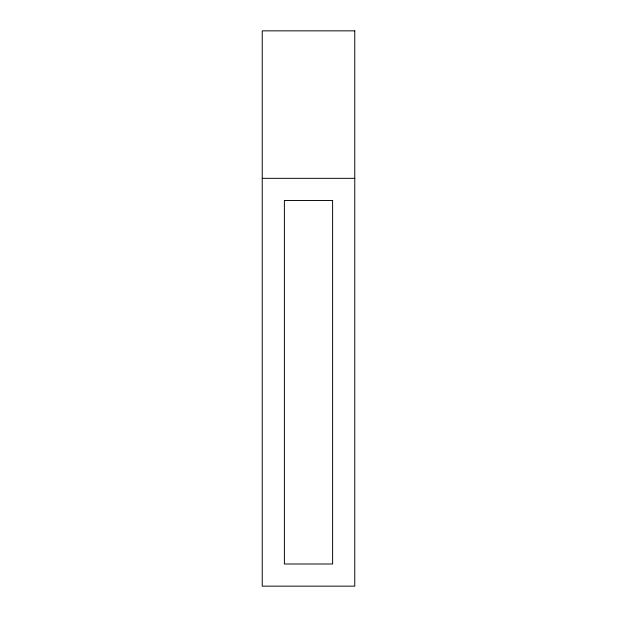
<?xml version="1.0" encoding="UTF-8"?>
<svg xmlns="http://www.w3.org/2000/svg" width="617" height="617" viewBox="0 0 617 617"><rect width="100%" height="100%" fill="white"/><g stroke="black" fill="none" stroke-linecap="round" stroke-linejoin="round"><path stroke-width="0.93" d="M262.233 178.328L354.767 178.328M354.767 30.85L262.233 30.85L262.233 586.15L354.767 586.15L354.767 30.85M332.609 200.486L284.391 200.486L284.391 563.992L332.609 563.992L332.609 200.486"/></g></svg>
